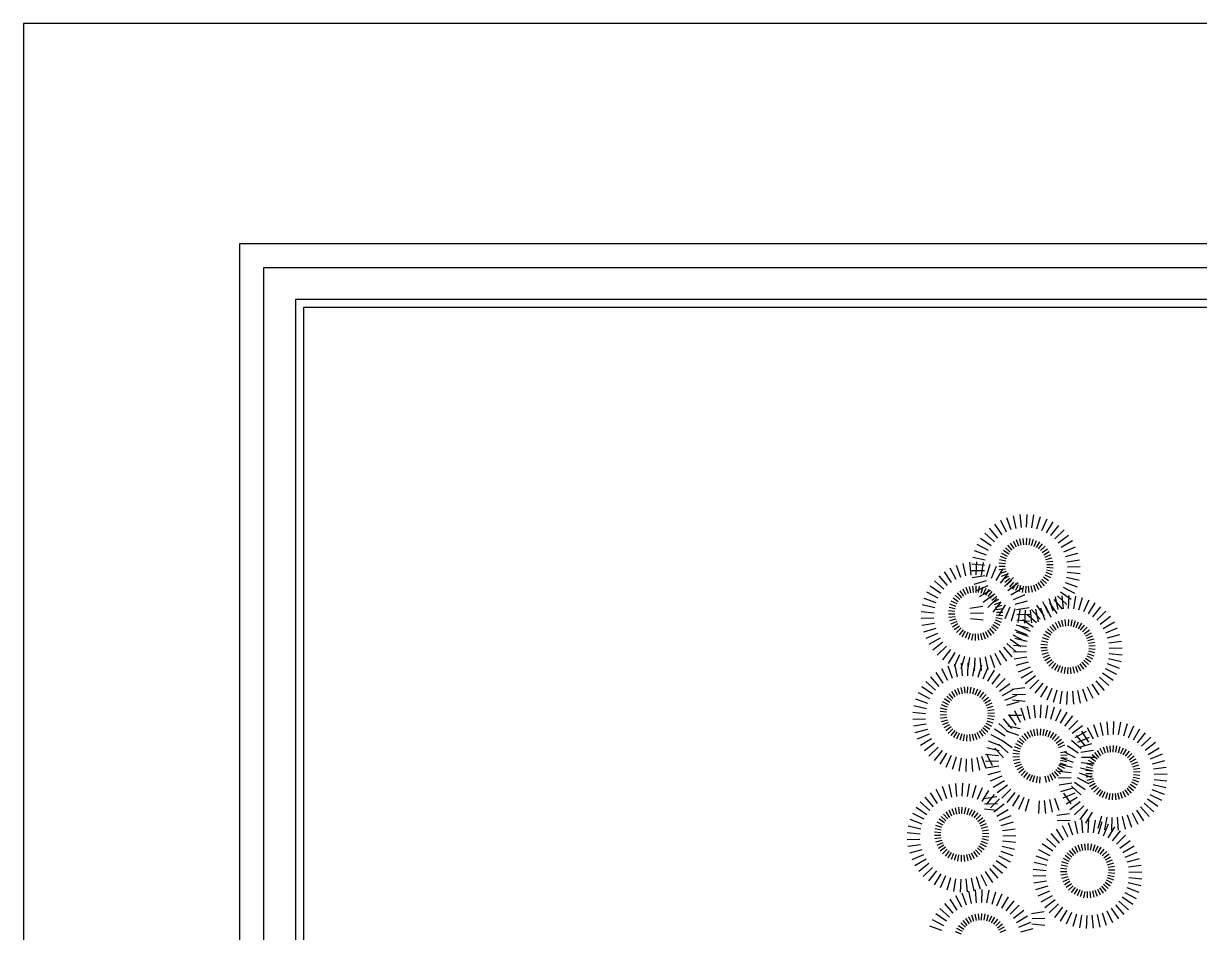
# Model space of a CAD drawing. Header units: millimetres. Extents: x 351279 to 387190, y -1289537 to -1277077.
# Drawn here: x 377467.4 to 377693.1, y -1285742.1 to -1285567.7 of the extents above; entities that cross this region are included whole.
import ezdxf

# ---------------------------------------------------------------- set-up
doc = ezdxf.new("R2010")
doc.units = ezdxf.units.MM
doc.header["$LTSCALE"] = 20
doc.layers.add('INSERT', color=7, linetype='Continuous')
doc.styles.add('ADESK1', font='romans.shx', dxfattribs={"bigfont": 'hztxt'})

# ---------------------------------------------------------------- blocks, each defined once
blk = doc.blocks.new('_G24LRO')
at = {"color": 8}
for p, q in [((-210.35, 302.83), (-211.17, 305.16)), ((-209.39, 303.12), (-209.91, 305.54)), ((-208.41, 303.29), (-208.62, 305.75)), ((-207.41, 303.33), (-207.31, 305.8)), ((-206.41, 303.25), (-206, 305.69)), ((-205.43, 303.05), (-204.72, 305.42)), ((-204.48, 302.72), (-203.48, 304.98)), ((-212.9, 301.27), (-214.52, 303.14)), ((-212.12, 301.89), (-213.49, 303.95)), ((-211.26, 302.42), (-212.37, 304.63)), ((-203.58, 302.28), (-202.31, 304.4)), ((-202.75, 301.73), (-201.22, 303.67)), ((-201.99, 301.08), (-200.22, 302.81)), ((-214.2, 299.75), (-216.24, 301.16)), ((-213.6, 300.55), (-215.44, 302.2)), ((-209.37, 299.51), (-209.92, 300.62)), ((-208.91, 299.72), (-209.32, 300.89)), ((-208.43, 299.87), (-208.69, 301.08)), ((-207.94, 299.95), (-208.05, 301.18)), ((-207.44, 299.97), (-207.39, 301.21)), ((-206.94, 299.93), (-206.74, 301.15)), ((-206.45, 299.83), (-206.1, 301.02)), ((-205.98, 299.67), (-205.48, 300.8)), ((-205.53, 299.45), (-204.89, 300.51)), ((-201.32, 300.33), (-199.35, 301.83)), ((-200.74, 299.51), (-198.6, 300.76)), ((-215.08, 297.96), (-217.4, 298.82)), ((-214.7, 298.88), (-216.89, 300.03)), ((-211.09, 297.75), (-212.18, 298.32)), ((-210.84, 298.18), (-211.85, 298.89)), ((-210.54, 298.58), (-211.46, 299.41)), ((-210.19, 298.94), (-211, 299.88)), ((-209.8, 299.25), (-210.48, 300.28)), ((-205.11, 299.17), (-204.34, 300.14)), ((-204.73, 298.85), (-203.85, 299.71)), ((-204.39, 298.47), (-203.41, 299.22)), ((-204.11, 298.06), (-203.04, 298.68)), ((-203.87, 297.62), (-202.73, 298.1)), ((-200.28, 298.63), (-198, 299.59)), ((-199.92, 297.69), (-197.54, 298.36)), ((-220.03, 293.69), (-220.85, 296.02)), ((-219.07, 293.98), (-219.59, 296.4)), ((-218.08, 294.15), (-218.3, 296.62)), ((-215.49, 296), (-217.95, 296.26)), ((-215.35, 296.99), (-217.76, 297.55)), ((-217.08, 294.2), (-216.99, 296.67)), ((-216.09, 294.12), (-215.68, 296.56)), ((-215.11, 293.91), (-214.4, 296.28)), ((-214.16, 293.58), (-213.16, 295.85)), ((-211.49, 295.81), (-212.73, 295.78)), ((-211.48, 296.31), (-212.71, 296.44)), ((-211.41, 296.8), (-212.62, 297.08)), ((-211.28, 297.29), (-212.44, 297.72)), ((-203.7, 297.15), (-202.51, 297.49)), ((-203.58, 296.67), (-202.36, 296.85)), ((-203.53, 296.17), (-202.29, 296.2)), ((-199.69, 296.72), (-197.24, 297.08)), ((-222.58, 292.13), (-224.2, 294)), ((-221.8, 292.76), (-223.17, 294.81)), ((-220.94, 293.28), (-222.05, 295.49)), ((-215.51, 295), (-217.98, 294.95)), ((-215.4, 294.01), (-217.85, 293.64)), ((-213.26, 293.14), (-211.99, 295.26)), ((-211.44, 295.31), (-212.66, 295.13)), ((-211.32, 294.82), (-212.51, 294.49)), ((-212.43, 292.59), (-210.89, 294.53)), ((-211.15, 294.36), (-212.29, 293.87)), ((-210.91, 293.91), (-211.98, 293.29)), ((-211.67, 291.94), (-209.9, 293.67)), ((-204.18, 293.79), (-203.17, 293.09)), ((-203.93, 294.23), (-202.84, 293.66)), ((-203.74, 294.69), (-202.58, 294.26)), ((-203.61, 295.17), (-202.4, 294.89)), ((-203.54, 295.67), (-202.31, 295.54)), ((-199.74, 293.73), (-197.33, 293.17)), ((-199.6, 294.72), (-197.14, 294.47)), ((-199.58, 295.72), (-197.11, 295.78)), ((-223.88, 290.62), (-225.92, 292.02)), ((-223.28, 291.42), (-225.12, 293.07)), ((-219.05, 290.38), (-219.6, 291.48)), ((-218.59, 290.58), (-219, 291.75)), ((-218.11, 290.73), (-218.37, 291.94)), ((-217.62, 290.81), (-217.72, 292.05)), ((-215.17, 293.03), (-217.55, 292.36)), ((-217.12, 290.84), (-217.07, 292.07)), ((-214.82, 292.1), (-217.1, 291.13)), ((-216.62, 290.8), (-216.42, 292.02)), ((-216.13, 290.69), (-215.77, 291.88)), ((-215.66, 290.53), (-215.16, 291.66)), ((-215.21, 290.31), (-214.57, 291.37)), ((-210.63, 293.5), (-211.61, 292.75)), ((-210.29, 293.13), (-211.17, 292.26)), ((-210.99, 291.2), (-209.03, 292.7)), ((-209.91, 292.81), (-210.68, 291.83)), ((-210.42, 290.38), (-208.28, 291.62)), ((-209.49, 292.53), (-210.13, 291.47)), ((-209.04, 292.31), (-209.54, 291.18)), ((-208.57, 292.15), (-208.92, 290.96)), ((-208.08, 292.04), (-208.28, 290.82)), ((-207.58, 292), (-207.63, 290.77)), ((-207.08, 292.03), (-206.97, 290.79)), ((-206.59, 292.11), (-206.33, 290.9)), ((-206.11, 292.26), (-205.7, 291.09)), ((-205.65, 292.46), (-205.1, 291.36)), ((-205.22, 292.72), (-204.54, 291.69)), ((-204.83, 293.03), (-204.02, 292.1)), ((-204.48, 293.39), (-203.56, 292.57)), ((-200.4, 291.84), (-198.2, 290.7)), ((-200.01, 292.76), (-197.69, 291.91)), ((-224.76, 288.82), (-227.08, 289.68)), ((-224.38, 289.75), (-226.57, 290.89)), ((-220.76, 288.61), (-221.86, 289.18)), ((-220.52, 289.05), (-221.53, 289.75)), ((-220.21, 289.45), (-221.14, 290.27)), ((-219.87, 289.81), (-220.68, 290.74)), ((-219.47, 290.12), (-220.16, 291.15)), ((-214.35, 291.21), (-216.49, 289.97)), ((-213.78, 290.39), (-215.75, 288.89)), ((-213.11, 289.65), (-214.87, 287.91)), ((-214.79, 290.03), (-214.02, 291.01)), ((-214.41, 289.71), (-213.53, 290.58)), ((-214.07, 289.34), (-213.09, 290.09)), ((-213.79, 288.93), (-212.72, 289.55)), ((-209.95, 289.49), (-207.68, 290.46)), ((-209.6, 288.55), (-207.22, 289.23)), ((-203.2, 286.83), (-204.3, 289.04)), ((-202.28, 287.24), (-203.1, 289.57)), ((-202.19, 289.46), (-200.57, 287.59)), ((-201.33, 287.53), (-201.85, 289.95)), ((-201.5, 290.17), (-199.65, 288.52)), ((-200.89, 290.97), (-198.86, 289.56)), ((-200.34, 287.7), (-200.55, 290.17)), ((-199.34, 287.75), (-199.24, 290.22)), ((-198.34, 287.67), (-197.94, 290.11)), ((-197.36, 287.46), (-196.65, 289.83)), ((-196.42, 287.14), (-195.41, 289.4)), ((-225.17, 286.87), (-227.63, 287.12)), ((-225.03, 287.86), (-227.44, 288.42)), ((-221.16, 287.17), (-222.39, 287.3)), ((-221.09, 287.67), (-222.3, 287.95)), ((-220.96, 288.15), (-222.12, 288.58)), ((-218.29, 287.82), (-215.84, 288.18)), ((-218.18, 286.82), (-215.71, 286.88)), ((-212.35, 289), (-213.88, 287.05)), ((-213.55, 288.48), (-212.41, 288.97)), ((-213.38, 288.02), (-212.19, 288.35)), ((-213.26, 287.53), (-212.04, 287.71)), ((-213.21, 287.03), (-211.97, 287.06)), ((-211.51, 288.45), (-212.79, 286.33)), ((-210.61, 288), (-211.61, 285.74)), ((-209.67, 287.68), (-210.38, 285.31)), ((-209.37, 287.58), (-206.92, 287.95)), ((-208.69, 287.47), (-209.09, 285.03)), ((-207.69, 287.39), (-207.79, 284.92)), ((-206.69, 287.44), (-206.48, 284.97)), ((-204.83, 285.68), (-206.46, 287.55)), ((-205.7, 287.61), (-205.18, 285.19)), ((-204.05, 286.31), (-205.43, 288.37)), ((-204.74, 287.9), (-203.93, 285.56)), ((-203.83, 288.31), (-202.73, 286.1)), ((-202.98, 288.83), (-201.6, 286.77)), ((-195.52, 286.69), (-194.24, 288.81)), ((-194.68, 286.14), (-193.15, 288.08)), ((-193.92, 285.49), (-192.16, 287.22)), ((-225.19, 285.87), (-227.66, 285.81)), ((-225.08, 284.87), (-227.53, 284.5)), ((-221.17, 286.67), (-222.41, 286.64)), ((-221.12, 286.17), (-222.34, 285.99)), ((-221, 285.69), (-222.19, 285.35)), ((-220.82, 285.22), (-221.96, 284.74)), ((-220.59, 284.78), (-221.66, 284.16)), ((-218.2, 285.82), (-215.74, 285.57)), ((-213.86, 284.66), (-212.84, 283.95)), ((-213.61, 285.09), (-212.52, 284.52)), ((-213.42, 285.55), (-212.26, 285.12)), ((-213.29, 286.04), (-212.08, 285.76)), ((-213.22, 286.53), (-211.99, 286.4)), ((-209.42, 284.59), (-207.01, 284.03)), ((-209.28, 285.58), (-206.82, 285.33)), ((-209.26, 286.58), (-206.79, 286.64)), ((-206.14, 284.17), (-208.17, 285.57)), ((-205.53, 284.97), (-207.38, 286.62)), ((-201.73, 283.67), (-202.42, 284.7)), ((-201.3, 283.93), (-201.85, 285.04)), ((-200.85, 284.13), (-201.25, 285.3)), ((-200.37, 284.28), (-200.63, 285.49)), ((-199.87, 284.37), (-199.98, 285.6)), ((-199.37, 284.39), (-199.32, 285.62)), ((-198.87, 284.35), (-198.67, 285.57)), ((-198.38, 284.24), (-198.03, 285.43)), ((-197.91, 284.08), (-197.41, 285.21)), ((-197.46, 283.86), (-196.82, 284.92)), ((-197.04, 283.58), (-196.28, 284.56)), ((-193.25, 284.75), (-191.28, 286.25)), ((-192.68, 283.93), (-190.54, 285.17)), ((-224.85, 283.9), (-227.23, 283.23)), ((-224.5, 282.96), (-226.78, 282)), ((-220.3, 284.37), (-221.29, 283.62)), ((-219.97, 284), (-220.85, 283.13)), ((-219.59, 283.67), (-220.35, 282.7)), ((-219.17, 283.39), (-219.81, 282.33)), ((-218.72, 283.17), (-219.22, 282.04)), ((-218.25, 283.01), (-218.6, 281.82)), ((-217.76, 282.91), (-217.96, 281.69)), ((-217.26, 282.87), (-217.31, 281.63)), ((-216.76, 282.89), (-216.65, 281.66)), ((-216.27, 282.97), (-216.01, 281.76)), ((-215.79, 283.12), (-215.38, 281.95)), ((-215.33, 283.33), (-214.78, 282.22)), ((-214.9, 283.59), (-214.22, 282.56)), ((-214.51, 283.9), (-213.7, 282.96)), ((-214.16, 284.26), (-213.24, 283.43)), ((-210.07, 282.7), (-207.88, 281.56)), ((-209.69, 283.63), (-207.37, 282.77)), ((-207.02, 282.37), (-209.34, 283.23)), ((-206.63, 283.3), (-208.83, 284.44)), ((-203.02, 282.16), (-204.12, 282.73)), ((-202.77, 282.6), (-203.79, 283.3)), ((-202.47, 283), (-203.39, 283.82)), ((-202.12, 283.36), (-202.93, 284.29)), ((-196.66, 283.26), (-195.78, 284.13)), ((-196.33, 282.89), (-195.34, 283.64)), ((-196.04, 282.48), (-194.97, 283.1)), ((-195.81, 282.04), (-194.67, 282.52)), ((-192.21, 283.04), (-189.93, 284.01)), ((-191.86, 282.1), (-189.48, 282.78)), ((-224.03, 282.07), (-226.17, 280.83)), ((-223.46, 281.25), (-225.43, 279.75)), ((-222.79, 280.51), (-224.55, 278.78)), ((-211.87, 280.32), (-210.25, 278.45)), ((-211.18, 281.04), (-209.33, 279.38)), ((-210.57, 281.84), (-208.54, 280.43)), ((-207.43, 280.42), (-209.89, 280.67)), ((-207.28, 281.41), (-209.69, 281.97)), ((-203.43, 280.22), (-204.66, 280.19)), ((-203.42, 280.72), (-204.65, 280.85)), ((-203.35, 281.22), (-204.55, 281.5)), ((-203.21, 281.7), (-204.37, 282.13)), ((-195.63, 281.57), (-194.44, 281.9)), ((-195.52, 281.08), (-194.29, 281.26)), ((-195.47, 280.08), (-194.24, 279.96)), ((-195.46, 280.58), (-194.23, 280.61)), ((-191.63, 281.13), (-189.18, 281.5)), ((-191.52, 280.14), (-189.04, 280.19)), ((-222.03, 279.86), (-223.56, 277.92)), ((-221.19, 279.31), (-222.47, 277.19)), ((-220.29, 278.87), (-221.29, 276.6)), ((-219.35, 278.54), (-220.06, 276.17)), ((-218.37, 278.34), (-218.77, 275.9)), ((-217.37, 278.26), (-217.47, 275.78)), ((-216.37, 278.3), (-216.16, 275.84)), ((-215.38, 278.47), (-214.86, 276.05)), ((-214.42, 278.76), (-213.6, 276.43)), ((-213.51, 279.17), (-212.41, 276.96)), ((-212.66, 279.69), (-211.28, 277.64)), ((-207.45, 279.42), (-209.92, 279.36)), ((-207.34, 278.42), (-209.78, 278.05)), ((-203.37, 279.73), (-204.6, 279.54)), ((-203.26, 279.24), (-204.45, 278.9)), ((-203.08, 278.77), (-204.22, 278.29)), ((-202.85, 278.33), (-203.92, 277.71)), ((-202.56, 277.92), (-203.54, 277.17)), ((-196.42, 277.81), (-195.5, 276.98)), ((-196.12, 278.21), (-195.1, 277.5)), ((-195.87, 278.64), (-194.77, 278.07)), ((-195.68, 279.1), (-194.52, 278.68)), ((-195.54, 279.59), (-194.34, 279.31)), ((-191.68, 278.14), (-189.27, 277.58)), ((-191.54, 279.13), (-189.07, 278.88)), ((-223.41, 273.41), (-224.78, 275.47)), ((-222.56, 273.93), (-223.66, 276.14)), ((-221.64, 274.34), (-222.46, 276.67)), ((-220.68, 274.63), (-221.2, 277.05)), ((-219.7, 274.8), (-219.91, 277.27)), ((-218.7, 274.85), (-218.6, 277.32)), ((-217.7, 274.77), (-217.29, 277.21)), ((-216.72, 274.56), (-216.01, 276.93)), ((-215.77, 274.24), (-214.77, 276.5)), ((-214.88, 273.79), (-213.6, 275.91)), ((-207.11, 277.45), (-209.49, 276.78)), ((-206.75, 276.51), (-209.03, 275.55)), ((-206.29, 275.62), (-208.43, 274.38)), ((-202.22, 277.55), (-203.11, 276.68)), ((-201.84, 277.22), (-202.61, 276.25)), ((-201.43, 276.94), (-202.06, 275.88)), ((-200.98, 276.72), (-201.48, 275.59)), ((-200.5, 276.56), (-200.86, 275.37)), ((-200.01, 276.46), (-200.22, 275.24)), ((-199.51, 276.42), (-199.56, 275.18)), ((-199.01, 276.44), (-198.91, 275.21)), ((-198.52, 276.52), (-198.26, 275.32)), ((-198.04, 276.67), (-197.63, 275.5)), ((-197.59, 276.88), (-197.03, 275.77)), ((-197.16, 277.14), (-196.47, 276.11)), ((-196.77, 277.45), (-195.96, 276.51)), ((-192.33, 276.25), (-190.13, 275.11)), ((-191.94, 277.18), (-189.62, 276.32)), ((-224.89, 272.07), (-226.73, 273.72)), ((-224.19, 272.78), (-225.81, 274.65)), ((-214.04, 273.24), (-212.51, 275.19)), ((-213.28, 272.59), (-211.52, 274.33)), ((-212.61, 271.85), (-210.64, 273.35)), ((-205.71, 274.8), (-207.68, 273.3)), ((-205.04, 274.06), (-206.8, 272.33)), ((-204.28, 273.41), (-205.81, 271.47)), ((-194.91, 273.24), (-193.54, 271.19)), ((-194.13, 273.87), (-192.51, 272)), ((-193.43, 274.59), (-191.59, 272.94)), ((-192.83, 275.39), (-190.79, 273.98)), ((-225.99, 270.4), (-228.19, 271.54)), ((-225.49, 271.27), (-227.53, 272.68)), ((-221.48, 270.46), (-222.29, 271.39)), ((-221.09, 270.77), (-221.77, 271.8)), ((-220.66, 271.03), (-221.21, 272.14)), ((-220.2, 271.24), (-220.61, 272.4)), ((-219.72, 271.38), (-219.98, 272.59)), ((-219.23, 271.47), (-219.34, 272.7)), ((-218.73, 271.49), (-218.68, 272.72)), ((-218.23, 271.45), (-218.03, 272.67)), ((-217.74, 271.35), (-217.39, 272.53)), ((-217.27, 271.18), (-216.77, 272.31)), ((-216.82, 270.96), (-216.18, 272.02)), ((-216.4, 270.69), (-215.64, 271.66)), ((-216.02, 270.36), (-215.14, 271.23)), ((-212.03, 271.03), (-209.89, 272.27)), ((-211.57, 270.14), (-209.29, 271.11)), ((-210.22, 272.23), (-207.77, 272.6)), ((-210.11, 271.24), (-207.64, 271.29)), ((-203.45, 272.86), (-204.72, 270.74)), ((-202.55, 272.42), (-203.55, 270.16)), ((-201.6, 272.09), (-202.31, 269.72)), ((-200.62, 271.89), (-201.03, 269.45)), ((-199.62, 271.81), (-199.72, 269.33)), ((-198.62, 271.85), (-198.41, 269.39)), ((-197.64, 272.02), (-197.12, 269.6)), ((-196.68, 272.31), (-195.86, 269.98)), ((-195.77, 272.72), (-194.66, 270.51)), ((-226.64, 268.51), (-229.05, 269.07)), ((-226.38, 269.48), (-228.7, 270.33)), ((-222.57, 268.8), (-223.73, 269.23)), ((-222.38, 269.26), (-223.48, 269.83)), ((-222.13, 269.7), (-223.15, 270.4)), ((-221.83, 270.1), (-222.75, 270.92)), ((-215.69, 269.99), (-214.7, 270.74)), ((-215.4, 269.58), (-214.33, 270.2)), ((-215.17, 269.14), (-214.03, 269.62)), ((-214.99, 268.67), (-213.8, 269)), ((-211.22, 269.21), (-208.83, 269.88)), ((-210.13, 270.23), (-207.67, 269.98)), ((-206.7, 266.57), (-207.22, 268.99)), ((-205.72, 266.74), (-205.93, 269.21)), ((-204.72, 266.79), (-204.62, 269.26)), ((-203.72, 266.71), (-203.31, 269.15)), ((-202.74, 266.5), (-202.03, 268.87)), ((-226.8, 266.52), (-229.28, 266.46)), ((-226.79, 267.52), (-229.25, 267.77)), ((-222.78, 267.32), (-224.02, 267.3)), ((-222.77, 267.82), (-224.01, 267.95)), ((-222.73, 266.83), (-223.95, 266.64)), ((-222.7, 268.32), (-223.91, 268.6)), ((-214.9, 266.69), (-213.7, 266.41)), ((-214.87, 268.18), (-213.65, 268.36)), ((-214.83, 267.18), (-213.6, 267.06)), ((-214.82, 267.68), (-213.58, 267.71)), ((-210.21, 264.72), (-211.83, 266.59)), ((-210.88, 267.24), (-208.4, 267.29)), ((-209.43, 265.35), (-210.8, 267.4)), ((-208.57, 265.87), (-209.68, 268.08)), ((-207.66, 266.28), (-208.48, 268.61)), ((-201.79, 266.17), (-200.79, 268.44)), ((-200.89, 265.73), (-199.62, 267.85)), ((-200.06, 265.18), (-198.53, 267.12)), ((-226.7, 265.52), (-229.14, 265.16)), ((-226.46, 264.55), (-228.85, 263.88)), ((-222.61, 266.34), (-223.8, 266)), ((-222.44, 265.87), (-223.58, 265.39)), ((-222.2, 265.43), (-223.27, 264.81)), ((-221.92, 265.02), (-222.9, 264.27)), ((-221.58, 264.65), (-222.46, 263.78)), ((-221.2, 264.32), (-221.97, 263.35)), ((-216.52, 264.24), (-215.83, 263.21)), ((-216.13, 264.55), (-215.31, 263.62)), ((-215.78, 264.91), (-214.86, 264.08)), ((-215.47, 265.31), (-214.46, 264.6)), ((-215.23, 265.74), (-214.13, 265.17)), ((-215.03, 266.2), (-213.87, 265.78)), ((-211.51, 263.21), (-213.55, 264.61)), ((-210.91, 264.01), (-212.75, 265.66)), ((-211.3, 264.28), (-208.98, 263.42)), ((-211.04, 265.25), (-208.63, 264.69)), ((-206.22, 263.17), (-206.63, 264.34)), ((-205.74, 263.32), (-206, 264.53)), ((-205.25, 263.4), (-205.36, 264.64)), ((-204.75, 263.43), (-204.7, 264.66)), ((-204.25, 263.39), (-204.05, 264.61)), ((-203.76, 263.28), (-203.41, 264.47)), ((-203.29, 263.12), (-202.79, 264.25)), ((-199.3, 264.53), (-197.54, 266.26)), ((-198.63, 263.79), (-196.66, 265.29)), ((-198.05, 262.97), (-195.91, 264.21)), ((-195.45, 262.12), (-196.82, 264.18)), ((-194.59, 262.64), (-195.7, 264.86)), ((-193.68, 263.05), (-194.5, 265.39)), ((-192.72, 263.35), (-193.24, 265.77)), ((-191.74, 263.52), (-191.95, 265.98)), ((-190.74, 263.56), (-190.64, 266.03)), ((-189.74, 263.48), (-189.33, 265.92)), ((-188.76, 263.28), (-188.05, 265.65)), ((-187.81, 262.95), (-186.81, 265.21)), ((-186.91, 262.51), (-185.64, 264.63)), ((-226.11, 263.61), (-228.39, 262.65)), ((-225.65, 262.73), (-227.78, 261.48)), ((-220.78, 264.05), (-221.42, 262.99)), ((-220.33, 263.82), (-220.84, 262.69)), ((-219.86, 263.66), (-220.22, 262.48)), ((-219.37, 263.56), (-219.58, 262.34)), ((-218.87, 263.52), (-218.92, 262.28)), ((-218.37, 263.54), (-218.27, 262.31)), ((-217.88, 263.63), (-217.62, 262.42)), ((-217.4, 263.77), (-216.99, 262.6)), ((-216.94, 263.98), (-216.39, 262.87)), ((-212.4, 261.41), (-214.72, 262.27)), ((-212.01, 262.34), (-214.21, 263.48)), ((-212.19, 262.49), (-210.15, 261.08)), ((-208.15, 261.64), (-209.17, 262.34)), ((-207.85, 262.04), (-208.77, 262.86)), ((-207.5, 262.4), (-208.31, 263.33)), ((-207.11, 262.71), (-207.79, 263.74)), ((-206.68, 262.97), (-207.23, 264.08)), ((-202.84, 262.9), (-202.2, 263.96)), ((-202.42, 262.62), (-201.66, 263.6)), ((-202.04, 262.3), (-201.16, 263.17)), ((-201.71, 261.93), (-200.72, 262.68)), ((-201.42, 261.52), (-200.35, 262.14)), ((-196.93, 260.78), (-198.77, 262.43)), ((-196.23, 261.5), (-197.85, 263.37)), ((-197.59, 262.08), (-195.31, 263.05)), ((-186.08, 261.96), (-184.55, 263.9)), ((-185.32, 261.3), (-183.56, 263.04)), ((-184.65, 260.56), (-182.68, 262.06)), ((-225.07, 261.91), (-227.04, 260.41)), ((-224.4, 261.16), (-226.16, 259.43)), ((-223.64, 260.51), (-225.17, 258.57)), ((-222.8, 259.96), (-224.08, 257.84)), ((-212.8, 259.46), (-215.27, 259.71)), ((-215.12, 259.82), (-214.02, 257.61)), ((-212.66, 260.45), (-215.07, 261.01)), ((-213.49, 260.97), (-211.87, 259.1)), ((-212.79, 261.69), (-210.95, 260.04)), ((-208.79, 259.76), (-210.02, 259.89)), ((-208.72, 260.26), (-209.93, 260.54)), ((-208.59, 260.74), (-209.75, 261.17)), ((-208.4, 261.2), (-209.49, 261.77)), ((-201.19, 261.07), (-200.05, 261.56)), ((-200.89, 260.12), (-199.67, 260.3)), ((-198.03, 259.11), (-200.22, 260.25)), ((-197.53, 259.98), (-199.57, 261.39)), ((-197.23, 261.14), (-194.85, 261.82)), ((-197, 260.17), (-194.56, 260.54)), ((-193.52, 259.17), (-194.33, 260.11)), ((-193.13, 259.48), (-193.81, 260.51)), ((-192.7, 259.74), (-193.25, 260.85)), ((-192.24, 259.95), (-192.65, 261.12)), ((-191.76, 260.09), (-192.02, 261.3)), ((-191.27, 260.18), (-191.38, 261.41)), ((-190.77, 260.2), (-190.72, 261.44)), ((-190.27, 260.16), (-190.07, 261.38)), ((-189.78, 260.06), (-189.43, 261.24)), ((-189.31, 259.9), (-188.81, 261.03)), ((-188.86, 259.68), (-188.22, 260.74)), ((-188.44, 259.4), (-187.67, 260.37)), ((-188.06, 259.07), (-187.18, 259.94)), ((-184.07, 259.74), (-181.93, 260.98)), ((-183.61, 258.86), (-181.33, 259.82)), ((-221.91, 259.52), (-222.91, 257.26)), ((-220.96, 259.19), (-221.67, 256.82)), ((-219.98, 258.99), (-220.39, 256.55)), ((-218.98, 258.91), (-219.08, 256.44)), ((-217.98, 258.95), (-217.77, 256.49)), ((-216.99, 259.12), (-216.47, 256.7)), ((-216.04, 259.41), (-215.22, 257.08)), ((-212.82, 258.46), (-215.3, 258.4)), ((-212.71, 257.46), (-215.16, 257.09)), ((-208.8, 259.26), (-210.04, 259.23)), ((-208.75, 258.76), (-209.97, 258.58)), ((-208.63, 258.28), (-209.82, 257.94)), ((-208.46, 257.81), (-209.6, 257.33)), ((-201.25, 257.68), (-200.15, 257.11)), ((-198.68, 257.22), (-201.09, 257.78)), ((-201.05, 258.14), (-199.89, 257.71)), ((-200.92, 258.63), (-199.71, 258.35)), ((-200.85, 259.12), (-199.62, 258.99)), ((-200.84, 259.62), (-199.6, 259.65)), ((-198.41, 258.19), (-200.74, 259.05)), ((-196.91, 258.17), (-194.45, 257.92)), ((-196.89, 259.18), (-194.42, 259.23)), ((-194.61, 257.52), (-195.77, 257.94)), ((-194.42, 257.98), (-195.51, 258.55)), ((-194.17, 258.41), (-195.18, 259.12)), ((-193.87, 258.81), (-194.79, 259.64)), ((-187.72, 258.7), (-186.74, 259.45)), ((-187.44, 258.29), (-186.37, 258.91)), ((-187.2, 257.85), (-186.07, 258.33)), ((-187.03, 257.38), (-185.84, 257.72)), ((-183.25, 257.92), (-180.87, 258.59)), ((-212.48, 256.49), (-214.86, 255.82)), ((-212.13, 255.55), (-214.41, 254.59)), ((-208.22, 257.37), (-209.29, 256.75)), ((-207.94, 256.96), (-208.92, 256.21)), ((-207.6, 256.59), (-208.48, 255.72)), ((-207.22, 256.26), (-207.99, 255.29)), ((-206.8, 255.98), (-207.44, 254.92)), ((-206.35, 255.76), (-206.85, 254.63)), ((-205.88, 255.6), (-206.24, 254.41)), ((-205.39, 255.5), (-205.59, 254.28)), ((-204.89, 255.46), (-204.94, 254.22)), ((-203.9, 255.56), (-203.64, 254.35)), ((-203.42, 255.71), (-203.01, 254.54)), ((-202.96, 255.92), (-202.41, 254.81)), ((-202.54, 256.18), (-201.85, 255.15)), ((-202.14, 256.49), (-201.33, 255.55)), ((-201.8, 256.85), (-200.87, 256.02)), ((-201.49, 257.25), (-200.48, 256.54)), ((-198.84, 255.23), (-201.32, 255.17)), ((-198.82, 256.23), (-201.28, 256.49)), ((-197.71, 255.29), (-195.51, 254.15)), ((-197.32, 256.22), (-195, 255.36)), ((-197.06, 257.18), (-194.65, 256.62)), ((-194.82, 256.04), (-196.06, 256.01)), ((-194.81, 256.54), (-196.04, 256.66)), ((-194.77, 255.54), (-195.99, 255.36)), ((-194.74, 257.03), (-195.95, 257.31)), ((-186.94, 255.4), (-185.73, 255.12)), ((-186.91, 256.89), (-185.69, 257.08)), ((-186.87, 255.9), (-185.64, 255.77)), ((-186.86, 256.4), (-185.62, 256.43)), ((-183.02, 256.95), (-180.58, 257.31)), ((-182.91, 255.95), (-180.44, 256.01)), ((-223.63, 250.82), (-224.74, 253.03)), ((-222.72, 251.23), (-223.54, 253.56)), ((-221.76, 251.52), (-222.28, 253.94)), ((-220.77, 251.69), (-220.99, 254.16)), ((-219.77, 251.74), (-219.68, 254.21)), ((-218.78, 251.66), (-218.37, 254.1)), ((-217.8, 251.45), (-217.09, 253.82)), ((-216.85, 251.13), (-215.85, 253.39)), ((-211.66, 254.66), (-213.8, 253.42)), ((-211.09, 253.84), (-213.06, 252.34)), ((-210.42, 253.1), (-212.18, 251.37)), ((-198.73, 254.24), (-201.18, 253.87)), ((-198.5, 253.26), (-200.88, 252.59)), ((-198.81, 253.63), (-196.97, 251.98)), ((-198.2, 254.43), (-196.17, 253.02)), ((-194.65, 255.05), (-195.84, 254.72)), ((-194.48, 254.58), (-195.62, 254.1)), ((-194.24, 254.14), (-195.31, 253.52)), ((-193.96, 253.73), (-194.94, 252.98)), ((-193.62, 253.36), (-194.5, 252.49)), ((-193.24, 253.03), (-194.01, 252.06)), ((-188.56, 252.95), (-187.87, 251.92)), ((-188.16, 253.26), (-187.35, 252.33)), ((-187.81, 253.62), (-186.89, 252.8)), ((-187.51, 254.02), (-186.5, 253.32)), ((-187.26, 254.46), (-186.17, 253.89)), ((-187.07, 254.92), (-185.91, 254.49)), ((-183.34, 252.99), (-181.02, 252.14)), ((-183.08, 253.96), (-180.67, 253.4)), ((-182.93, 254.95), (-180.47, 254.7)), ((-225.27, 249.67), (-226.89, 251.54)), ((-224.49, 250.3), (-225.86, 252.36)), ((-215.95, 250.68), (-214.67, 252.8)), ((-215.6, 251.27), (-213.15, 251.64)), ((-215.12, 250.13), (-213.58, 252.07)), ((-214.36, 249.48), (-212.59, 251.22)), ((-209.66, 252.45), (-211.19, 250.51)), ((-208.82, 251.9), (-210.1, 249.78)), ((-207.92, 251.46), (-208.93, 249.19)), ((-206.98, 251.13), (-207.69, 248.76)), ((-205, 250.85), (-205.1, 248.37)), ((-204, 250.89), (-203.79, 248.43)), ((-203.01, 251.06), (-202.49, 248.64)), ((-202.06, 251.35), (-201.24, 249.02)), ((-198.15, 252.33), (-200.43, 251.36)), ((-200.29, 252.28), (-198.91, 250.23)), ((-197.68, 251.44), (-199.82, 250.2)), ((-192.82, 252.76), (-193.46, 251.7)), ((-192.37, 252.54), (-192.87, 251.41)), ((-191.9, 252.37), (-192.25, 251.19)), ((-191.41, 252.27), (-191.61, 251.05)), ((-190.91, 252.23), (-190.96, 251)), ((-190.41, 252.25), (-190.3, 251.02)), ((-189.92, 252.34), (-189.66, 251.13)), ((-189.44, 252.49), (-189.03, 251.32)), ((-188.98, 252.69), (-188.43, 251.58)), ((-184.22, 251.2), (-182.19, 249.79)), ((-183.73, 252.07), (-181.53, 250.93)), ((-227.07, 247.29), (-229.26, 248.43)), ((-226.57, 248.16), (-228.6, 249.56)), ((-225.97, 248.96), (-227.81, 250.61)), ((-222.16, 247.66), (-222.85, 248.69)), ((-221.74, 247.92), (-222.29, 249.03)), ((-221.28, 248.12), (-221.69, 249.29)), ((-220.8, 248.27), (-221.06, 249.48)), ((-220.31, 248.36), (-220.41, 249.59)), ((-219.81, 248.38), (-219.76, 249.61)), ((-219.31, 248.34), (-219.1, 249.56)), ((-218.82, 248.24), (-218.46, 249.42)), ((-218.34, 248.07), (-217.84, 249.2)), ((-217.9, 247.85), (-217.26, 248.91)), ((-217.48, 247.58), (-216.71, 248.55)), ((-215.51, 249.27), (-213.05, 249.02)), ((-215.49, 250.28), (-213.02, 250.33)), ((-213.68, 248.74), (-211.72, 250.24)), ((-213.11, 247.92), (-210.97, 249.16)), ((-201.62, 248.05), (-199.17, 248.41)), ((-197.11, 250.62), (-199.08, 249.12)), ((-196.44, 249.88), (-198.2, 248.14)), ((-195.68, 249.23), (-197.21, 247.28)), ((-194.84, 248.67), (-196.12, 246.56)), ((-187.16, 248.54), (-186.06, 246.33)), ((-186.31, 249.06), (-184.93, 247)), ((-185.52, 249.68), (-183.9, 247.82)), ((-184.83, 250.4), (-182.98, 248.75)), ((-227.45, 246.37), (-229.77, 247.22)), ((-223.65, 245.69), (-224.81, 246.12)), ((-223.45, 246.15), (-224.55, 246.72)), ((-223.2, 246.59), (-224.22, 247.29)), ((-222.9, 246.99), (-223.82, 247.81)), ((-222.55, 247.35), (-223.36, 248.28)), ((-217.1, 247.25), (-216.22, 248.12)), ((-216.76, 246.88), (-215.78, 247.63)), ((-216.47, 246.47), (-215.4, 247.09)), ((-216.24, 246.03), (-215.1, 246.51)), ((-212.64, 247.03), (-210.36, 248)), ((-212.29, 246.1), (-209.91, 246.77)), ((-201.51, 247.05), (-199.04, 247.11)), ((-198.52, 244.24), (-199.34, 246.58)), ((-197.56, 244.54), (-198.08, 246.95)), ((-196.58, 244.71), (-196.79, 247.17)), ((-195.58, 244.75), (-195.48, 247.22)), ((-194.58, 244.67), (-194.17, 247.11)), ((-193, 247.91), (-193.71, 245.54)), ((-193.6, 244.47), (-192.89, 246.84)), ((-192.65, 244.14), (-191.65, 246.4)), ((-192.02, 247.7), (-192.42, 245.26)), ((-191.02, 247.62), (-191.12, 245.15)), ((-190.02, 247.67), (-189.81, 245.2)), ((-189.03, 247.84), (-188.51, 245.42)), ((-188.08, 248.13), (-187.26, 245.79)), ((-227.86, 244.41), (-230.32, 244.66)), ((-227.72, 245.4), (-230.13, 245.96)), ((-223.86, 244.21), (-225.1, 244.18)), ((-223.85, 244.71), (-225.08, 244.84)), ((-223.78, 245.21), (-224.98, 245.49)), ((-216.07, 245.56), (-214.87, 245.89)), ((-215.95, 245.07), (-214.73, 245.25)), ((-215.9, 244.57), (-214.66, 244.6)), ((-215.9, 244.07), (-214.67, 243.95)), ((-212.06, 245.12), (-209.61, 245.49)), ((-211.95, 244.13), (-209.48, 244.18)), ((-201.07, 242.69), (-202.69, 244.56)), ((-200.29, 243.31), (-201.66, 245.37)), ((-199.43, 243.83), (-200.54, 246.05)), ((-191.75, 243.7), (-190.48, 245.82)), ((-190.92, 243.15), (-189.39, 245.09)), ((-190.16, 242.49), (-188.39, 244.23)), ((-227.88, 243.41), (-230.35, 243.35)), ((-227.77, 242.41), (-230.22, 242.05)), ((-223.81, 243.72), (-225.03, 243.53)), ((-223.69, 243.23), (-224.88, 242.89)), ((-223.51, 242.76), (-224.65, 242.28)), ((-223.28, 242.32), (-224.35, 241.7)), ((-222.99, 241.91), (-223.98, 241.16)), ((-216.85, 241.8), (-215.93, 240.97)), ((-216.55, 242.2), (-215.53, 241.49)), ((-216.3, 242.63), (-215.2, 242.06)), ((-216.11, 243.09), (-214.95, 242.67)), ((-215.98, 243.58), (-214.77, 243.3)), ((-212.11, 242.13), (-209.7, 241.58)), ((-211.97, 243.13), (-209.51, 242.87)), ((-202.37, 241.17), (-204.41, 242.58)), ((-201.77, 241.97), (-203.61, 243.62)), ((-197.97, 240.67), (-198.65, 241.7)), ((-197.54, 240.93), (-198.09, 242.04)), ((-197.08, 241.14), (-197.49, 242.31)), ((-196.6, 241.28), (-196.86, 242.49)), ((-196.11, 241.37), (-196.22, 242.6)), ((-195.61, 241.39), (-195.56, 242.63)), ((-195.11, 241.35), (-194.91, 242.57)), ((-194.62, 241.25), (-194.27, 242.43)), ((-194.15, 241.09), (-193.65, 242.22)), ((-193.7, 240.86), (-193.06, 241.92)), ((-189.49, 241.75), (-187.52, 243.25)), ((-188.91, 240.93), (-186.77, 242.17)), ((-227.54, 241.44), (-229.92, 240.77)), ((-227.19, 240.5), (-229.47, 239.54)), ((-226.72, 239.62), (-228.86, 238.37)), ((-222.66, 241.54), (-223.54, 240.67)), ((-222.28, 241.21), (-223.04, 240.24)), ((-221.86, 240.94), (-222.5, 239.88)), ((-221.41, 240.71), (-221.91, 239.58)), ((-220.94, 240.55), (-221.29, 239.37)), ((-220.45, 240.45), (-220.65, 239.23)), ((-219.95, 240.41), (-220, 239.17)), ((-219.45, 240.43), (-219.34, 239.2)), ((-218.95, 240.52), (-218.69, 239.31)), ((-218.48, 240.66), (-218.07, 239.49)), ((-218.02, 240.87), (-217.47, 239.76)), ((-217.59, 241.13), (-216.91, 240.1)), ((-217.2, 241.44), (-216.39, 240.51)), ((-213.26, 239.38), (-211.23, 237.97)), ((-212.76, 240.25), (-210.57, 239.1)), ((-212.38, 241.17), (-210.06, 240.31)), ((-203.25, 239.38), (-205.58, 240.24)), ((-202.87, 240.3), (-205.06, 241.44)), ((-199.26, 239.17), (-200.35, 239.74)), ((-199.01, 239.6), (-200.02, 240.31)), ((-198.71, 240), (-199.63, 240.83)), ((-198.36, 240.36), (-199.17, 241.29)), ((-193.28, 240.59), (-192.51, 241.56)), ((-192.9, 240.26), (-192.02, 241.13)), ((-192.56, 239.89), (-191.58, 240.64)), ((-192.28, 239.48), (-191.21, 240.1)), ((-192.04, 239.04), (-190.9, 239.52)), ((-188.45, 240.05), (-186.17, 241.01)), ((-188.09, 239.11), (-185.71, 239.78)), ((-226.15, 238.8), (-228.11, 237.3)), ((-225.47, 238.05), (-227.24, 236.32)), ((-224.71, 237.4), (-226.25, 235.46)), ((-215.34, 237.24), (-213.97, 235.18)), ((-214.56, 237.86), (-212.94, 235.99)), ((-213.86, 238.58), (-212.02, 236.93)), ((-203.66, 237.42), (-206.12, 237.68)), ((-203.52, 238.41), (-205.93, 238.97)), ((-199.66, 237.23), (-200.9, 237.2)), ((-199.65, 237.73), (-200.88, 237.85)), ((-199.58, 238.22), (-200.79, 238.5)), ((-199.45, 238.71), (-200.61, 239.13)), ((-191.87, 238.57), (-190.68, 238.91)), ((-191.75, 238.08), (-190.53, 238.27)), ((-191.71, 237.09), (-190.48, 236.96)), ((-191.7, 237.59), (-190.46, 237.62)), ((-187.86, 238.14), (-185.42, 238.5)), ((-187.75, 237.14), (-185.28, 237.2)), ((-223.88, 236.85), (-225.16, 234.73)), ((-222.98, 236.41), (-223.98, 234.15)), ((-222.03, 236.08), (-222.74, 233.71)), ((-221.05, 235.88), (-221.46, 233.44)), ((-220.06, 235.8), (-220.15, 233.32)), ((-219.06, 235.84), (-218.84, 233.38)), ((-218.07, 236.01), (-217.55, 233.59)), ((-217.11, 236.3), (-216.29, 233.97)), ((-216.2, 236.71), (-215.09, 234.5)), ((-203.68, 236.42), (-206.15, 236.36)), ((-203.57, 235.43), (-206.02, 235.06)), ((-199.61, 236.73), (-200.83, 236.55)), ((-199.49, 236.24), (-200.68, 235.91)), ((-199.32, 235.77), (-200.46, 235.29)), ((-199.08, 235.33), (-200.15, 234.71)), ((-198.8, 234.92), (-199.78, 234.17)), ((-192.35, 235.21), (-191.34, 234.51)), ((-192.1, 235.65), (-191.01, 235.08)), ((-191.91, 236.11), (-190.75, 235.68)), ((-191.78, 236.59), (-190.57, 236.31)), ((-187.91, 235.15), (-185.5, 234.59)), ((-187.77, 236.14), (-185.31, 235.89)), ((-219.87, 230.4), (-220.97, 232.61)), ((-218.95, 230.81), (-219.77, 233.14)), ((-218, 231.1), (-218.52, 233.52)), ((-217.01, 231.27), (-217.22, 233.73)), ((-216.01, 231.32), (-215.91, 233.79)), ((-215.01, 231.23), (-214.6, 233.67)), ((-214.03, 231.03), (-213.32, 233.4)), ((-213.09, 230.7), (-212.08, 232.97)), ((-203.34, 234.45), (-205.72, 233.78)), ((-202.99, 233.51), (-205.27, 232.55)), ((-202.52, 232.63), (-204.66, 231.39)), ((-198.46, 234.55), (-199.34, 233.68)), ((-198.08, 234.22), (-198.85, 233.25)), ((-197.66, 233.95), (-198.3, 232.89)), ((-197.21, 233.73), (-197.71, 232.6)), ((-196.74, 233.56), (-197.09, 232.38)), ((-196.25, 233.46), (-196.45, 232.24)), ((-195.75, 233.42), (-195.8, 232.19)), ((-195.25, 233.44), (-195.14, 232.21)), ((-194.76, 233.53), (-194.5, 232.32)), ((-194.28, 233.68), (-193.87, 232.51)), ((-193.82, 233.88), (-193.27, 232.77)), ((-193.39, 234.14), (-192.71, 233.11)), ((-193, 234.45), (-192.19, 233.52)), ((-192.65, 234.81), (-191.73, 233.99)), ((-188.57, 233.26), (-186.37, 232.12)), ((-188.18, 234.18), (-185.86, 233.33)), ((-221.5, 229.25), (-223.12, 231.12)), ((-220.72, 229.88), (-222.1, 231.93)), ((-212.19, 230.26), (-210.91, 232.38)), ((-211.35, 229.71), (-209.82, 231.65)), ((-210.59, 229.06), (-208.83, 230.79)), ((-201.95, 231.81), (-203.92, 230.31)), ((-201.28, 231.07), (-203.04, 229.33)), ((-200.52, 230.42), (-202.05, 228.47)), ((-190.36, 230.87), (-188.74, 229)), ((-189.67, 231.59), (-187.82, 229.94)), ((-189.06, 232.39), (-187.03, 230.98)), ((-222.8, 227.73), (-224.84, 229.14)), ((-222.2, 228.53), (-224.04, 230.19)), ((-218.4, 227.24), (-219.09, 228.26)), ((-217.97, 227.5), (-218.52, 228.6)), ((-217.51, 227.7), (-217.92, 228.87)), ((-217.04, 227.85), (-217.3, 229.06)), ((-216.54, 227.93), (-216.65, 229.17)), ((-216.04, 227.96), (-215.99, 229.19)), ((-215.54, 227.92), (-215.34, 229.14)), ((-215.05, 227.81), (-214.7, 229)), ((-214.58, 227.65), (-214.08, 228.78)), ((-214.13, 227.43), (-213.49, 228.49)), ((-213.71, 227.15), (-212.95, 228.12)), ((-209.92, 228.32), (-207.95, 229.82)), ((-209.35, 227.5), (-207.21, 228.74)), ((-206.46, 229.24), (-204.01, 229.6)), ((-206.35, 228.24), (-203.88, 228.3)), ((-199.68, 229.86), (-200.96, 227.75)), ((-198.78, 229.42), (-199.78, 227.16)), ((-197.84, 229.1), (-198.55, 226.73)), ((-196.86, 228.89), (-197.26, 226.45)), ((-195.86, 228.81), (-195.96, 226.34)), ((-194.86, 228.86), (-194.65, 226.39)), ((-193.87, 229.03), (-193.35, 226.61)), ((-192.91, 229.32), (-192.1, 226.98)), ((-192, 229.73), (-190.9, 227.51)), ((-191.15, 230.25), (-189.77, 228.19)), ((-223.69, 225.94), (-226.01, 226.8)), ((-223.3, 226.87), (-225.5, 228.01)), ((-219.69, 225.73), (-220.79, 226.3)), ((-219.44, 226.17), (-220.46, 226.87)), ((-219.14, 226.57), (-220.06, 227.39)), ((-218.79, 226.92), (-219.6, 227.86)), ((-213.33, 226.83), (-212.45, 227.69)), ((-213, 226.46), (-212.01, 227.21)), ((-212.71, 226.05), (-211.64, 226.67)), ((-212.48, 225.6), (-211.34, 226.09)), ((-208.88, 226.61), (-206.6, 227.57)), ((-208.53, 225.67), (-206.15, 226.34)), ((-206.37, 227.24), (-203.91, 226.99)), ((-219.88, 225.27), (-221.04, 225.7))]:
    blk.add_line(p, q, dxfattribs=at)
at = {"color": 1}
blk.add_lwpolyline([(-400, 0), (0, 0), (0, 400), (-400, 400)], close=True, dxfattribs=at)
at = {"layer": 'INSERT', "color": 8}
for points in [[(-48.97, 48.35), (-358.44, 48.35), (-358.44, 357.81), (-48.97, 357.81)], [(-53.57, 52.95), (-353.84, 52.95), (-353.84, 353.21), (-53.57, 353.21)], [(-59.7, 59.08), (-347.7, 59.08), (-347.7, 347.08), (-59.7, 347.08)], [(-61.24, 60.62), (-346.17, 60.62), (-346.17, 345.54), (-61.24, 345.54)]]:
    blk.add_lwpolyline(points, close=True, dxfattribs=at)
at = {"color": 4, "style": 'ADESK1', "flags": 9}
for tag in ['YSIZE', 'XSIZE']:
    blk.add_attdef(tag, (0, 0), '', height=0.5, dxfattribs=at)

msp = doc.modelspace()

# ---------------------------------------------------------------- block references
msp.add_blockref('_G24LRO', (377867.351, -1285967.664))

doc.saveas('drawing.dxf')
